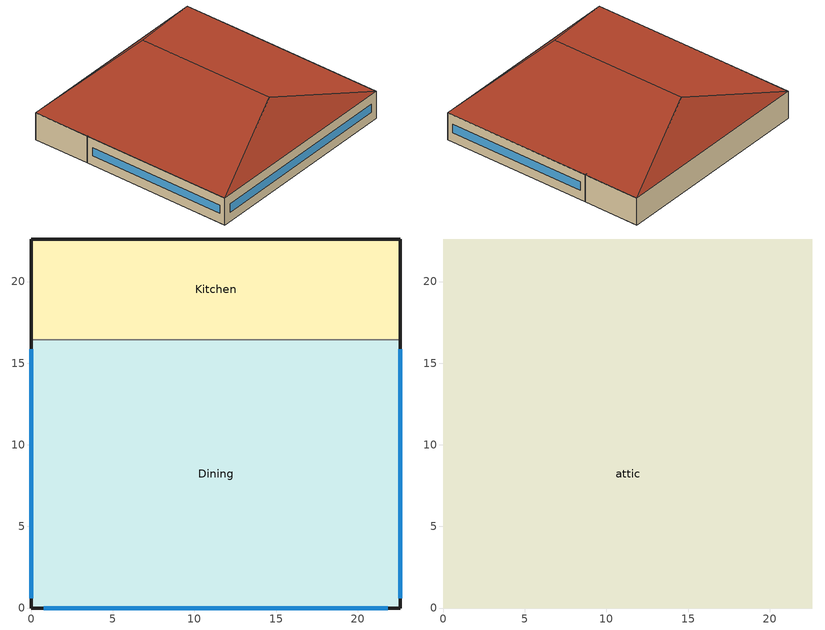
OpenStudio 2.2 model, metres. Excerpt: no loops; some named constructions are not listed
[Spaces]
Kitchen
 floor ground: 22.61,22.61 22.61,16.44 0,16.44 0,22.61 z0
 wall outside: 22.61,16.44 22.61,22.61 0,22.61 0,16.44 z0:3.05
 wall to Dining: 0,16.44 22.61,16.44 z0:3.05
Dining
 floor ground: 22.61,16.44 22.61,0 0,0 0,16.44 z0
 wall outside: 0,16.44 0,0 22.61,0 22.61,16.44 z0:3.05
 window: 0,15.84 0,0.6 / 22.61,0.6 22.61,15.84 / 0.75,0 21.86,0 z1.07:1.98
attic
 floor to Dining: 22.61,16.44 22.61,0 0,0 0,16.44 z3.05
 floor to Kitchen: 22.61,22.61 22.61,16.44 0,16.44 0,22.61 z3.05
 roof outside: 11.3,18.84,6.82 22.61,22.61,3.05 0,22.61,3.05; 11.3,3.77,6.82 0,0,3.05 22.61,0,3.05; 11.3,18.84,6.82 0,22.61,3.05 0,0,3.05 11.3,3.77,6.82; 11.3,3.77,6.82 22.61,0,3.05 22.61,22.61,3.05 11.3,18.84,6.82
[Site]
Kuujjuarapik_PQ_CAN: Latitude {deg}=55.28; Longitude {deg}=-77.77; Time Zone {hr}=-5; Elevation {m}=12; Terrain=City
[Building]
NECB 2011-FullServiceRestaurant-NECB HDD Method-CAN_PQ_Kuujjuarapik.719050_CWEC.epw created: 2017-07-10 18:49:42 +0000: North Axis {deg}=0; Default Construction Set=NECB 2011 - FullSrvRest - NECB HDD Method at climate 8; Standards Number of Stories=2; Standards Number of Above Ground Stories=2; Standards Building Type=FullServiceRestaurant
[Site:GroundTemperature:BuildingSurface]
19.527, 19.502, 19.536, 19.598, 20.002, 21.64, 22.225, 22.375, 21.449, 20.121, 19.802, 19.633
[Site:WaterMainsTemperature]
Calculation Method=Correlation; Annual Average Outdoor Air Temperature {C}=-3.91667; Maximum Difference In Monthly Average Outdoor Air Temperatures {deltaC}=32
[SizingPeriod:DesignDay] Barometric Pressure {Pa}=101181; Sky Clearness=0; Rain Indicator=0; Snow Indicator=0; Day of Month=21; Daylight Saving Time Indicator=0; Humidity Indicating Type=Wetbulb; Dry-Bulb Temperature Range Modifier Type=DefaultMultipliers
Name | Maximum Dry-Bulb Temperature {C} | Daily Dry-Bulb Temperature Range {deltaC} | Humidity Indicating Conditions at Maximum Dry-Bulb | Wind Speed {m/s} | Wind Direction {deg} | Month | Day Type | Solar Model Indicator | ASHRAE Taub | ASHRAE Taud
Kuujjuarapik Ann Htg 99.6% Condns DB | -36.7 | 0 | -36.7 | 3.5 | 120 | 2 | WinterDesignDay | ASHRAEClearSky
Kuujjuarapik Ann Clg .4% Condns DB=>MWB | 25.1 | 7.4 | 16.4 | 6.1 | 140 | 8 | SummerDesignDay | ASHRAETau | 0.378 | 2.28
Kuujjuarapik Ann Clg .4% Condns WB=>MDB | 23.1 | 7.4 | 18 | 6.1 | 140 | 8 | SummerDesignDay | ASHRAETau | 0.378 | 2.28
[Material:NoMass]
CP02 CARPET PAD: Roughness=VeryRough; Thermal Resistance {m2-K/W}=0.21648; Thermal Absorptance=0.9; Solar Absorptance=0.7; Visible Absorptance=0.8
[Material]
Name | Roughness | Thickness {m} | Conductivity {W/m-K} | Density {kg/m3} | Specific Heat {J/kg-K} | Thermal Absorptance | Solar Absorptance | Visible Absorptance
100mm Normalweight concrete floor | MediumSmooth | 0.1016 | 2.31 | 2322 | 832
G01 13mm gypsum board | Smooth | 0.0127 | 0.16 | 800 | 1090 | 0.9 | 0.7 | 0.5
G05 25mm wood | MediumSmooth | 0.0254 | 0.15 | 608 | 1630 | 0.9 | 0.5 | 0.5
[Construction]
Typical Interior Floor: 100mm Normalweight concrete floor, CP02 CARPET PAD
Typical Interior Wall: G01 13mm gypsum board, G01 13mm gypsum board
Typical Interior Ceiling: CP02 CARPET PAD, 100mm Normalweight concrete floor
Typical Interior Window: Clear 3mm
Typical Interior Door; Typical Interior Partition: G05 25mm wood
Customized Fenestration: cond=0.160 tvis=0.220 tsol=0.232: Customized Fenestration:: cond=0.160 tvis=0.220 tsol=0.232
Customized Fenestration: cond=0.160 tvis=0.441 tsol=0.279: Customized Fenestration:: cond=0.160 tvis=0.441 tsol=0.279
Customized Fenestration: cond=0.160 tvis=0.294 tsol=0.332: Customized Fenestration:: cond=0.160 tvis=0.294 tsol=0.332
Customized Fenestration: cond=0.160 tvis=0.898 tsol=0.837: Customized Fenestration:: cond=0.160 tvis=0.898 tsol=0.837
[DefaultConstructionSet]
NECB 2011 - FullSrvRest - NECB HDD Method at climate 8: Default Exterior Surface Constructions=NECB 2011 - FullSrvRest - NECB HDD Method at climate 8; Default Interior Surface Constructions=Default Surface Constructions 2; Default Ground Contact Surface Constructions=NECB 2011 - FullSrvRest - NECB HDD Method at climate 9; Default Exterior SubSurface Constructions=NECB 2011 - FullSrvRest - NECB HDD Method at climate 8; Default Interior SubSurface Constructions=Default Sub Surface Constructions 2; Interior Partition Construction=Typical Interior Partition
[DefaultSurfaceConstructions]
Name | Floor Construction | Wall Construction | Roof Ceiling Construction
Default Surface Constructions 2 | Typical Interior Floor | Typical Interior Wall | Typical Interior Ceiling
NECB 2011 - FullSrvRest - NECB HDD Method at climate 8 | Customized opaque construction {50c70e59-4f70-4ec3-905c-9e3d27a140c5} to conductance of 0.142 | Customized opaque construction {2bf0e15a-6a0e-4a99-bef8-29564860d84d} to conductance of 0.183 | Customized opaque construction {8bd3ba00-9115-49a2-9e06-a5a5943e9d85} to conductance of 0.142
NECB 2011 - FullSrvRest - NECB HDD Method at climate 9 | Customized opaque construction {76a926f4-76ce-49c7-a85e-65531e833e8a} to conductance of 0.379 | Customized opaque construction {76a926f4-76ce-49c7-a85e-65531e833e8a} to conductance of 0.21 | Customized opaque construction {76a926f4-76ce-49c7-a85e-65531e833e8a} to conductance of 0.21
[DefaultSubSurfaceConstructions]
Name | Fixed Window Construction | Operable Window Construction | Door Construction | Glass Door Construction | Overhead Door Construction | Skylight Construction | Tubular Daylight Dome Construction | Tubular Daylight Diffuser Construction
Default Sub Surface Constructions 2 | Typical Interior Window | Typical Interior Window | Typical Interior Door
NECB 2011 - FullSrvRest - NECB HDD Method at climate 8 | Customized Fenestration: cond=0.160 tvis=0.220 tsol=0.232 | Customized Fenestration: cond=0.160 tvis=0.220 tsol=0.232 | Customized opaque construction {e12d5b31-cb64-4220-8fe8-b82c0cb0441a} to conductance of 1.6 | Customized Fenestration: cond=0.160 tvis=0.441 tsol=0.279 | Customized opaque construction {2af43186-634b-46a3-8291-9b1dc20cf29b} to conductance of 1.6 | Customized Fenestration: cond=0.160 tvis=0.294 tsol=0.332 | Customized Fenestration: cond=0.160 tvis=0.898 tsol=0.837 | Customized Fenestration: cond=0.160 tvis=0.898 tsol=0.837
[WindowMaterial:Glazing]
Clear 3mm: Optical Data Type=SpectralAverage; Thickness {m}=0.003; Solar Transmittance at Normal Incidence=0.837; Front Side Solar Reflectance at Normal Incidence=0.075; Back Side Solar Reflectance at Normal Incidence=0.075; Visible Transmittance at Normal Incidence=0.898; Front Side Visible Reflectance at Normal Incidence=0.081; Back Side Visible Reflectance at Normal Incidence=0.081; Infrared Transmittance at Normal Incidence=0; Front Side Infrared Hemispherical Emissivity=0.84; Back Side Infrared Hemispherical Emissivity=0.84; Conductivity {W/m-K}=0.9; Dirt Correction Factor for Solar and Visible Transmittance=1; Solar Diffusing=No
[WindowMaterial:SimpleGlazingSystem] U-Factor {W/m2-K}=1.6; Solar Heat Gain Coefficient=0.6; Visible Transmittance=0.21
Customized Fenestration:: cond=0.160 tvis=0.220 tsol=0.232; Customized Fenestration:: cond=0.160 tvis=0.441 tsol=0.279; Customized Fenestration:: cond=0.160 tvis=0.294 tsol=0.332; Customized Fenestration:: cond=0.160 tvis=0.898 tsol=0.837
[Space]
Name | Space Type | Building Story | Thermal Zone | Part of Total Floor Area
Kitchen | Space Function Food preparation | Building Story 1 | Sp-Kitchen Sys-3 Flr-1 Sch-B HPlcmt-north ZN | Yes
Dining | Space Function Dining - family space | Building Story 1 | Sp-Dining Sys-3 Flr-1 Sch-B HPlcmt-south ZN | Yes
attic | Space Function - undefined - | Building Story 2 | Sp-attic Sys-0 Flr-2 Sch-- undefined - HPlcmt-core ZN | No
[BuildingStory]
Name | Nominal Z Coordinate {m}
Building Story 1 | 0
Building Story 2 | 3.0488
[SpaceType] Standards Building Type=Space Function
Name | Default Schedule Set | Design Specification Outdoor Air Object | Standards Space Type
Space Function - undefined - | Space Function - undefined - Schedule Set | Space Function - undefined - Ventilation | - undefined -
Space Function Dining - family space | Space Function Dining - family space Schedule Set | Space Function Dining - family space Ventilation | Dining - family space
Space Function Food preparation | Space Function Food preparation Schedule Set | Space Function Food preparation Ventilation | Food preparation
[DesignSpecification:OutdoorAir]
Name | Outdoor Air Flow per Person {m3/s-person} | Outdoor Air Flow per Floor Area {m3/s-m2} | Outdoor Air Flow Air Changes per Hour {1/hr} | Outdoor Air Method
Space Function - undefined - Ventilation | 0 | 0 | 0
Space Function Dining - family space Ventilation |  | 0.0035814 |  | Sum
Space Function Food preparation Ventilation |  | 0.0013716 |  | Sum
[DefaultScheduleSet] Infiltration Schedule=Always On
Name | Number of People Schedule | People Activity Level Schedule | Lighting Schedule | Electric Equipment Schedule
Space Function - undefined - Schedule Set
Space Function Dining - family space Schedule Set; Space Function Food preparation Schedule Set | NECB-B-Occupancy | NECB-Activity | NECB-B-Lighting | NECB-B-Electric-Equipment
[ThermostatSetpoint:DualSetpoint]
Name | Heating Setpoint Temperature Schedule | Cooling Setpoint Temperature Schedule
Space Function - undefined - Thermostat 2
Space Function Food preparation Thermostat 2; Space Function Dining - family space Thermostat 2 | NECB-B-Thermostat Setpoint-Heating | NECB-B-Thermostat Setpoint-Cooling
[People:Definition] Number of People Calculation Method=People/Area; Fraction Radiant=0.3
Name | People per Space Floor Area {person/m2}
Space Function Dining - family space People Definition | 0.0999967
Space Function Food preparation People Definition | 0.0500522
[People] Work Efficiency Schedule=Work Efficiency Schedule; Clothing Insulation Schedule=Clothing Schedule; Air Velocity Schedule=Air Velocity Schedule
Name | People Definition | Space or SpaceType
Space Function Dining - family space People | Space Function Dining - family space People Definition | Space Function Dining - family space
Space Function Food preparation People | Space Function Food preparation People Definition | Space Function Food preparation
[Lights:Definition] Design Level Calculation Method=Watts/Area; Fraction Radiant=0.5; Fraction Visible=0.2
Name | Watts per Space Floor Area {W/m2}
Space Function Dining - family space Lights Definition | 9.59992
Space Function Food preparation Lights Definition | 10.6999
[Lights]
Name | Lights Definition | Space or SpaceType
Space Function Dining - family space Lights | Space Function Dining - family space Lights Definition | Space Function Dining - family space
Space Function Food preparation Lights | Space Function Food preparation Lights Definition | Space Function Food preparation
[ElectricEquipment:Definition] Design Level Calculation Method=Watts/Area; Fraction Radiant=0.5
Name | Watts per Space Floor Area {W/m2}
Space Function Dining - family space Elec Equip Definition | 0.999992
Space Function Food preparation Elec Equip Definition | 9.99992
[ElectricEquipment]
Name | Electric Equipment Definition | Space or SpaceType
Space Function Dining - family space Elec Equip | Space Function Dining - family space Elec Equip Definition | Space Function Dining - family space
Space Function Food preparation Elec Equip | Space Function Food preparation Elec Equip Definition | Space Function Food preparation
[SpaceInfiltration:DesignFlowRate] Schedule=Always On Discrete; Design Flow Rate Calculation Method=Flow/ExteriorArea; Flow per Exterior Surface Area {m3/s-m2}=0.00025; Constant Term Coefficient=0; Temperature Term Coefficient=0; Velocity Term Coefficient=0.224; Velocity Squared Term Coefficient=0
Name | Space or SpaceType
attic Infiltration | attic
Dining Infiltration | Dining
Kitchen Infiltration | Kitchen
[ThermalZone] Use Ideal Air Loads=No
Name | Thermostat
Sp-attic Sys-0 Flr-2 Sch-- undefined - HPlcmt-core ZN | Space Function - undefined - Thermostat 2
Sp-Kitchen Sys-3 Flr-1 Sch-B HPlcmt-north ZN | Space Function Food preparation Thermostat 2
Sp-Dining Sys-3 Flr-1 Sch-B HPlcmt-south ZN | Space Function Dining - family space Thermostat 2
[Sizing:Zone]
Sp-attic Sys-0 Flr-2 Sch-- undefined - HPlcmt-core ZN: Zone Cooling Design Supply Air Temperature Input Method=SupplyAirTemperature; Zone Cooling Design Supply Air Temperature {C}=14; Zone Cooling Design Supply Air Temperature Difference {deltaC}=11.11; Zone Heating Design Supply Air Temperature Input Method=SupplyAirTemperature; Zone Heating Design Supply Air Temperature {C}=40; Zone Heating Design Supply Air Temperature Difference {deltaC}=11.11; Zone Cooling Design Supply Air Humidity Ratio {kg-H2O/kg-air}=0.0085; Zone Heating Design Supply Air Humidity Ratio {kg-H2O/kg-air}=0.008; Cooling Design Air Flow Method=DesignDay; Heating Design Air Flow Method=DesignDay; Account for Dedicated Outdoor Air System=No; Dedicated Outdoor Air System Control Strategy=NeutralSupplyAir; Dedicated Outdoor Air Low Setpoint Temperature for Design {C}=autosize; Dedicated Outdoor Air High Setpoint Temperature for Design {C}=autosize
[Schedule:Ruleset]
Always On: Default Day Schedule=Always On Default
Clothing Schedule: Default Day Schedule=Clothing Schedule Default Winter Clothes
Air Velocity Schedule: Default Day Schedule=Air Velocity Schedule Default
Work Efficiency Schedule: Default Day Schedule=Work Efficiency Schedule Default
NECB-B-Occupancy: Default Day Schedule=NECB-B-Occupancy Default
NECB-Activity: Default Day Schedule=NECB-Activity Default; Summer Design Day Schedule=NECB-Activity Summer Design Day; Winter Design Day Schedule=NECB-Activity Winter Design Day
NECB-B-Lighting: Default Day Schedule=NECB-B-Lighting Default
NECB-B-Electric-Equipment: Default Day Schedule=NECB-B-Electric-Equipment Default
NECB-B-Thermostat Setpoint-Heating: Default Day Schedule=NECB-B-Thermostat Setpoint-Heating Default
NECB-B-Thermostat Setpoint-Cooling: Default Day Schedule=NECB-B-Thermostat Setpoint-Cooling Default
[Schedule:Day]
Always On Default; Clothing Schedule Default Winter Clothes: 24, 0, 1
Clothing Schedule Summer Clothes: 24, 0, 0.5
Air Velocity Schedule Default: 24, 0, 0.2
Work Efficiency Schedule Default: 24, 0, 0
NECB-B-Occupancy Default; NECB-B-Occupancy Default|Wkdy Day: 1, 0, 0.3, 2, 0, 0.1, 9, 0, 0, 10, 0, 0.1, 11, 0, 0.2, 12, 0, 0.5, 13, 0, 0.9, 14, 0, 0.8, 15, 0, 0.5, 17, 0, 0.2, 18, 0, 0.3, 19, 0, 0.6, 22, 0, 0.9, 23, 0, 0.6, 24, 0, 0.4
NECB-B-Occupancy Sat Day: 1, 0, 0.5, 2, 0, 0.3, 9, 0, 0, 10, 0, 0.1, 11, 0, 0.2, 12, 0, 0.5, 13, 0, 0.9, 14, 0, 0.8, 15, 0, 0.5, 17, 0, 0.2, 18, 0, 0.3, 19, 0, 0.6, 22, 0, 0.9, 24, 0, 0.6
NECB-B-Occupancy Sun|Hol Day: 1, 0, 0.1, 2, 0, 0.3, 10, 0, 0, 11, 0, 0.1, 12, 0, 0.4, 14, 0, 0.5, 15, 0, 0.4, 18, 0, 0.2, 19, 0, 0.5, 21, 0, 0.7, 22, 0, 0.5, 23, 0, 0.3, 24, 0, 0.1
NECB-Activity Default; NECB-Activity Winter Design Day; NECB-Activity Summer Design Day: 24, 0, 130
NECB-B-Lighting Default; NECB-B-Lighting Default|Wkdy Day; NECB-B-Lighting Sat Day; NECB-B-Electric-Equipment Default; NECB-B-Electric-Equipment Default|Wkdy Day; NECB-B-Electric-Equipment Sat Day: 1, 0, 0.9, 2, 0, 0.5, 9, 0, 0.1, 10, 0, 0.5, 11, 0, 0.7, 24, 0, 0.9
NECB-B-Lighting Sun|Hol Day; NECB-B-Electric-Equipment Sun|Hol Day: 2, 0, 0.5, 10, 0, 0.1, 11, 0, 0.5, 23, 0, 0.9, 24, 0, 0.5
NECB-B-Thermostat Setpoint-Heating Default; NECB-B-Thermostat Setpoint-Heating Default|Wkdy Day; NECB-B-Thermostat Setpoint-Heating Sat Day: 2, 0, 22, 8, 0, 18, 9, 0, 20, 24, 0, 22
NECB-B-Thermostat Setpoint-Heating Sun|Hol Day: 1, 0, 18, 2, 0, 22, 9, 0, 18, 10, 0, 20, 23, 0, 22, 24, 0, 18
NECB-B-Thermostat Setpoint-Cooling Default; NECB-B-Thermostat Setpoint-Cooling Default|Wkdy Day; NECB-B-Thermostat Setpoint-Cooling Sat Day: 1, 0, 24, 8, 0, 35, 24, 0, 24
NECB-B-Thermostat Setpoint-Cooling Sun|Hol Day: 9, 0, 35, 23, 0, 24, 24, 0, 35
[Schedule:Rule] Date Specification Type=DateRange; Start Day=1
Name | Schedule Ruleset | Rule Order | Day Schedule | Start Month | End Month | End Day | Apply Monday | Apply Tuesday | Apply Wednesday | Apply Thursday | Apply Friday | Apply Saturday | Apply Sunday
Schedule Rule 1 | Clothing Schedule | 0 | Clothing Schedule Summer Clothes | 5 | 9 | 30
Schedule Rule 2 | NECB-B-Occupancy | 2 | NECB-B-Occupancy Default|Wkdy Day | 1 | 12 | 31 | Yes | Yes | Yes | Yes | Yes
Schedule Rule 3 | NECB-B-Occupancy | 1 | NECB-B-Occupancy Sat Day | 1 | 12 | 31 |  |  |  |  |  | Yes
Schedule Rule 4 | NECB-B-Occupancy | 0 | NECB-B-Occupancy Sun|Hol Day | 1 | 12 | 31 |  |  |  |  |  |  | Yes
Schedule Rule 5 | NECB-B-Lighting | 2 | NECB-B-Lighting Default|Wkdy Day | 1 | 12 | 31 | Yes | Yes | Yes | Yes | Yes
Schedule Rule 6 | NECB-B-Lighting | 1 | NECB-B-Lighting Sat Day | 1 | 12 | 31 |  |  |  |  |  | Yes
Schedule Rule 7 | NECB-B-Lighting | 0 | NECB-B-Lighting Sun|Hol Day | 1 | 12 | 31 |  |  |  |  |  |  | Yes
Schedule Rule 8 | NECB-B-Electric-Equipment | 2 | NECB-B-Electric-Equipment Default|Wkdy Day | 1 | 12 | 31 | Yes | Yes | Yes | Yes | Yes
Schedule Rule 9 | NECB-B-Electric-Equipment | 1 | NECB-B-Electric-Equipment Sat Day | 1 | 12 | 31 |  |  |  |  |  | Yes
Schedule Rule 10 | NECB-B-Electric-Equipment | 0 | NECB-B-Electric-Equipment Sun|Hol Day | 1 | 12 | 31 |  |  |  |  |  |  | Yes
Schedule Rule 11 | NECB-B-Thermostat Setpoint-Heating | 2 | NECB-B-Thermostat Setpoint-Heating Default|Wkdy Day | 1 | 12 | 31 | Yes | Yes | Yes | Yes | Yes
Schedule Rule 12 | NECB-B-Thermostat Setpoint-Heating | 1 | NECB-B-Thermostat Setpoint-Heating Sat Day | 1 | 12 | 31 |  |  |  |  |  | Yes
Schedule Rule 13 | NECB-B-Thermostat Setpoint-Heating | 0 | NECB-B-Thermostat Setpoint-Heating Sun|Hol Day | 1 | 12 | 31 |  |  |  |  |  |  | Yes
Schedule Rule 14 | NECB-B-Thermostat Setpoint-Cooling | 2 | NECB-B-Thermostat Setpoint-Cooling Default|Wkdy Day | 1 | 12 | 31 | Yes | Yes | Yes | Yes | Yes
Schedule Rule 15 | NECB-B-Thermostat Setpoint-Cooling | 1 | NECB-B-Thermostat Setpoint-Cooling Sat Day | 1 | 12 | 31 |  |  |  |  |  | Yes
Schedule Rule 16 | NECB-B-Thermostat Setpoint-Cooling | 0 | NECB-B-Thermostat Setpoint-Cooling Sun|Hol Day | 1 | 12 | 31 |  |  |  |  |  |  | Yes
[Schedule:Constant]
Always On Discrete: Value=1
